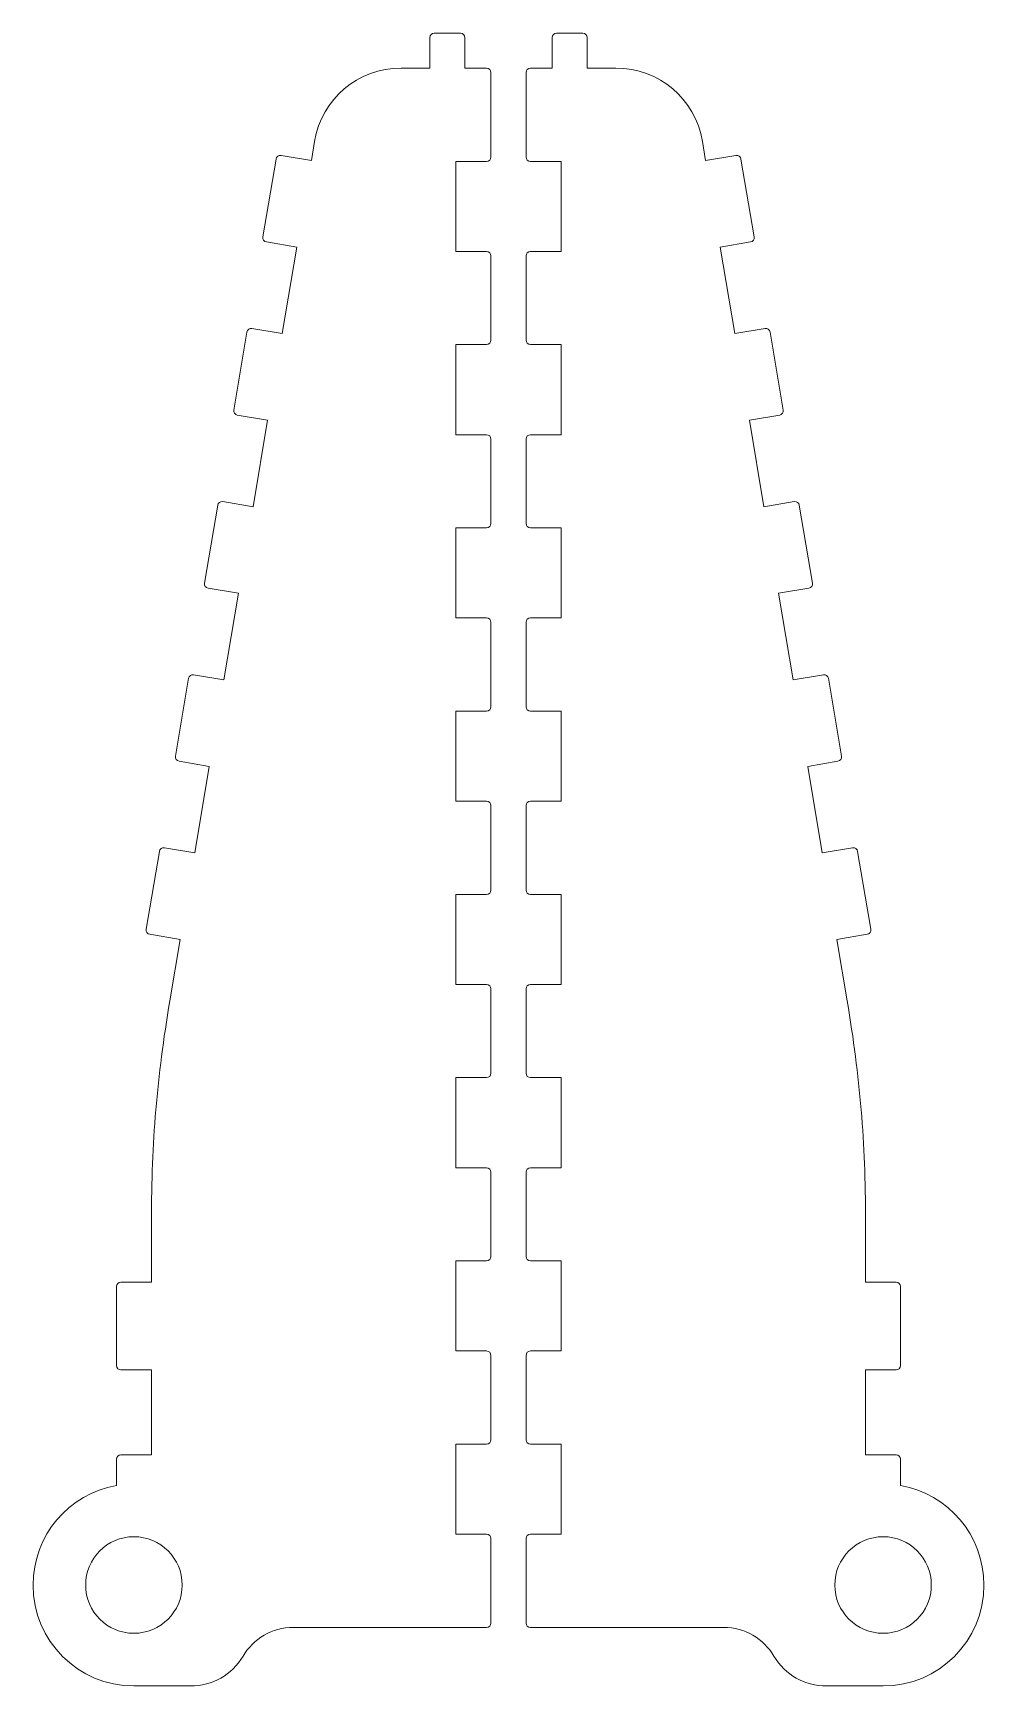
# Model space of a CAD drawing. Header units: millimetres. Extents: x -1099 to 2075, y -1295 to 1553.
# Drawn here: x 1582.3 to 1690.7, y -102.3 to 86 of the extents above; entities that cross this region are included whole.
import ezdxf

# ---------------------------------------------------------------- set-up
doc = ezdxf.new("R2010")
doc.units = ezdxf.units.MM
doc.header["$MEASUREMENT"] = 0
doc.layers.add('layer 1', color=7, linetype='Continuous')

msp = doc.modelspace()

# ---------------------------------------------------------------- linework, layer by layer
at = {"layer": 'layer 1', "color": 250, "lineweight": 9}
for points, knots in [([(1605.6892, 22.1587), (1605.6892, 22.1587), (1604.0194, 12.298), (1604.0194, 12.298), (1604.0194, 12.298), (1604.0194, 12.298), (1600.5736, 12.8794), (1600.5736, 12.8794), (1600.5736, 12.8794), (1600.302, 12.9252), (1600.043, 12.7411), (1599.9973, 12.4694), (1599.9973, 12.4694), (1599.9973, 12.4694), (1598.5035, 3.5947), (1598.5035, 3.5947), (1598.5035, 3.5947), (1598.4579, 3.3233), (1598.6418, 3.0644), (1598.9133, 3.0186), (1598.9133, 3.0186), (1598.9133, 3.0186), (1602.3594, 2.4373), (1602.3594, 2.4373), (1602.3594, 2.4373), (1602.3594, 2.4373), (1600.6996, -7.4237), (1600.6996, -7.4237), (1600.6996, -7.4237), (1600.6996, -7.4237), (1597.2434, -6.8418), (1597.2434, -6.8418), (1597.2434, -6.8418), (1596.9719, -6.7961), (1596.713, -6.9803), (1596.6673, -7.2519), (1596.6673, -7.2519), (1596.6673, -7.2519), (1595.1735, -16.1266), (1595.1735, -16.1266), (1595.1735, -16.1266), (1595.1279, -16.398), (1595.312, -16.6569), (1595.5835, -16.7026), (1595.5835, -16.7026), (1595.5835, -16.7026), (1599.0394, -17.2847), (1599.0394, -17.2847), (1599.0394, -17.2847), (1599.0394, -17.2847), (1597.8594, -24.3), (1597.8594, -24.3), (1597.8594, -24.3), (1596.3994, -32.96), (1595.7692, -40.4479), (1595.7692, -49.23), (1595.7692, -49.23), (1595.7692, -49.23), (1595.7692, -56.3443), (1595.7692, -56.3443), (1595.7692, -56.3443), (1595.7692, -56.3443), (1592.2696, -56.3443), (1592.2696, -56.3443), (1592.2696, -56.3443), (1591.9943, -56.3443), (1591.7696, -56.569), (1591.7696, -56.8443), (1591.7696, -56.8443), (1591.7696, -56.8443), (1591.7696, -65.8444), (1591.7696, -65.8444), (1591.7696, -65.8444), (1591.7696, -66.1197), (1591.9942, -66.3444), (1592.2696, -66.3444), (1592.2696, -66.3444), (1592.2696, -66.3444), (1595.7692, -66.3442), (1595.7692, -66.3442), (1595.7692, -66.3442), (1595.7692, -66.3442), (1595.7692, -76.0109), (1595.7692, -76.0109), (1595.7692, -76.0109), (1595.7692, -76.0109), (1592.2696, -76.011), (1592.2696, -76.011), (1592.2696, -76.011), (1591.9943, -76.011), (1591.7696, -76.2357), (1591.7696, -76.511), (1591.7696, -76.511), (1591.7696, -76.511), (1591.7694, -79.5185), (1591.7694, -79.5185), (1591.7694, -79.5185), (1586.3696, -80.4654), (1582.2694, -85.1765), (1582.2694, -90.8444), (1582.2694, -90.8444), (1582.2694, -97.1945), (1587.4194, -102.3444), (1593.7694, -102.3444), (1593.7694, -102.3444), (1593.7694, -102.3444), (1600.2096, -102.3444), (1600.2096, -102.3444), (1600.2096, -102.3444), (1602.7394, -102.3445), (1604.9094, -101.1113), (1606.2094, -98.9391), (1606.2094, -98.9391), (1607.3794, -96.9898), (1609.5093, -95.6776), (1611.9393, -95.6776), (1611.9393, -95.6776), (1611.9393, -95.6776), (1633.9695, -95.6777), (1633.9695, -95.6777), (1633.9695, -95.6777), (1634.2449, -95.6777), (1634.4695, -95.4531), (1634.4695, -95.1777), (1634.4695, -95.1777), (1634.4695, -95.1777), (1634.4695, -85.5604), (1634.4695, -85.5604), (1634.4695, -85.5604), (1634.4695, -85.285), (1634.2448, -85.0604), (1633.9695, -85.0604), (1633.9695, -85.0604), (1633.9695, -85.0604), (1630.4695, -85.0604), (1630.4695, -85.0604), (1630.4695, -85.0604), (1630.4695, -85.0604), (1630.4695, -74.7969), (1630.4695, -74.7969), (1630.4695, -74.7969), (1630.4695, -74.7969), (1633.9695, -74.797), (1633.9695, -74.797), (1633.9695, -74.797), (1634.2449, -74.797), (1634.4695, -74.5724), (1634.4695, -74.297), (1634.4695, -74.297), (1634.4695, -74.297), (1634.4695, -64.6792), (1634.4695, -64.6792), (1634.4695, -64.6792), (1634.4695, -64.4038), (1634.2449, -64.1792), (1633.9695, -64.1792), (1633.9695, -64.1792), (1633.9695, -64.1792), (1630.4695, -64.1793), (1630.4695, -64.1793), (1630.4695, -64.1793), (1630.4695, -64.1793), (1630.4695, -53.9158), (1630.4695, -53.9158), (1630.4695, -53.9158), (1630.4695, -53.9158), (1633.9695, -53.9158), (1633.9695, -53.9158), (1633.9695, -53.9158), (1634.2449, -53.9158), (1634.4695, -53.6912), (1634.4695, -53.4158), (1634.4695, -53.4158), (1634.4695, -53.4158), (1634.4695, -43.7981), (1634.4695, -43.7981), (1634.4695, -43.7981), (1634.4695, -43.5227), (1634.2449, -43.2981), (1633.9695, -43.2981), (1633.9695, -43.2981), (1633.9695, -43.2981), (1630.4695, -43.2983), (1630.4695, -43.2983), (1630.4695, -43.2983), (1630.4695, -43.2983), (1630.4695, -33.0347), (1630.4695, -33.0347), (1630.4695, -33.0347), (1630.4695, -33.0347), (1633.9695, -33.0347), (1633.9695, -33.0347), (1633.9695, -33.0347), (1634.2449, -33.0347), (1634.4695, -32.8101), (1634.4695, -32.5347), (1634.4695, -32.5347), (1634.4695, -32.5347), (1634.4695, -22.9169), (1634.4695, -22.9169), (1634.4695, -22.9169), (1634.4695, -22.6415), (1634.2448, -22.4169), (1633.9695, -22.4169), (1633.9695, -22.4169), (1633.9695, -22.4169), (1630.4695, -22.4169), (1630.4695, -22.4169), (1630.4695, -22.4169), (1630.4695, -22.4169), (1630.4695, -12.1535), (1630.4695, -12.1535), (1630.4695, -12.1535), (1630.4695, -12.1535), (1633.9695, -12.1534), (1633.9695, -12.1534), (1633.9695, -12.1534), (1634.2449, -12.1534), (1634.4695, -11.9288), (1634.4695, -11.6534), (1634.4695, -11.6534), (1634.4695, -11.6534), (1634.4695, -2.0358), (1634.4695, -2.0358), (1634.4695, -2.0358), (1634.4695, -1.7604), (1634.2449, -1.5358), (1633.9695, -1.5358), (1633.9695, -1.5358), (1633.9695, -1.5358), (1630.4695, -1.5357), (1630.4695, -1.5357), (1630.4695, -1.5357), (1630.4695, -1.5357), (1630.4695, 8.7277), (1630.4695, 8.7277), (1630.4695, 8.7277), (1630.4695, 8.7277), (1633.9695, 8.7275), (1633.9695, 8.7275), (1633.9695, 8.7275), (1634.2449, 8.7275), (1634.4695, 8.9521), (1634.4695, 9.2275), (1634.4695, 9.2275), (1634.4695, 9.2275), (1634.4695, 18.8455), (1634.4695, 18.8455), (1634.4695, 18.8455), (1634.4695, 19.1209), (1634.2448, 19.3455), (1633.9695, 19.3455), (1633.9695, 19.3455), (1633.9695, 19.3455), (1630.4695, 19.3455), (1630.4695, 19.3455), (1630.4695, 19.3455), (1630.4695, 19.3455), (1630.4695, 29.6089), (1630.4695, 29.6089), (1630.4695, 29.6089), (1630.4695, 29.6089), (1633.9695, 29.6089), (1633.9695, 29.6089), (1633.9695, 29.6089), (1634.2449, 29.6089), (1634.4695, 29.8335), (1634.4695, 30.1089), (1634.4695, 30.1089), (1634.4695, 30.1089), (1634.4695, 39.7265), (1634.4695, 39.7265), (1634.4695, 39.7265), (1634.4695, 40.0019), (1634.2448, 40.2265), (1633.9695, 40.2265), (1633.9695, 40.2265), (1633.9695, 40.2265), (1630.4695, 40.2265), (1630.4695, 40.2265), (1630.4695, 40.2265), (1630.4695, 40.2265), (1630.4695, 50.4901), (1630.4695, 50.4901), (1630.4695, 50.4901), (1630.4695, 50.4901), (1633.9695, 50.4902), (1633.9695, 50.4902), (1633.9695, 50.4902), (1634.2449, 50.4902), (1634.4695, 50.7148), (1634.4695, 50.9902), (1634.4695, 50.9902), (1634.4695, 50.9902), (1634.4695, 60.6078), (1634.4695, 60.6078), (1634.4695, 60.6078), (1634.4695, 60.8832), (1634.2449, 61.1078), (1633.9695, 61.1078), (1633.9695, 61.1078), (1633.9695, 61.1078), (1630.4695, 61.1076), (1630.4695, 61.1076), (1630.4695, 61.1076), (1630.4695, 61.1076), (1630.4695, 71.3712), (1630.4695, 71.3712), (1630.4695, 71.3712), (1630.4695, 71.3712), (1633.9695, 71.3711), (1633.9695, 71.3711), (1633.9695, 71.3711), (1634.2449, 71.3711), (1634.4695, 71.5957), (1634.4695, 71.8711), (1634.4695, 71.8711), (1634.4695, 71.8711), (1634.4695, 81.4891), (1634.4695, 81.4891), (1634.4695, 81.4891), (1634.4695, 81.7645), (1634.2447, 81.9891), (1633.9695, 81.9891), (1633.9695, 81.9891), (1633.9695, 81.9891), (1631.4993, 81.9891), (1631.4993, 81.9891), (1631.4993, 81.9891), (1631.4993, 81.9891), (1631.4993, 85.4893), (1631.4993, 85.4893), (1631.4993, 85.4893), (1631.4993, 85.7647), (1631.2747, 85.9893), (1630.9993, 85.9893), (1630.9993, 85.9893), (1630.9993, 85.9893), (1627.9995, 85.9891), (1627.9995, 85.9891), (1627.9995, 85.9891), (1627.7244, 85.9891), (1627.4995, 85.7642), (1627.4995, 85.4891), (1627.4995, 85.4891), (1627.4995, 85.4891), (1627.4995, 81.989), (1627.4995, 81.989), (1627.4995, 81.989), (1627.4995, 81.989), (1624.2293, 81.9891), (1624.2293, 81.9891), (1624.2293, 81.9891), (1619.2997, 81.9893), (1615.1793, 78.5049), (1614.3595, 73.6511), (1614.3595, 73.6511), (1614.3595, 73.6511), (1613.9993, 71.4627), (1613.9993, 71.4627), (1613.9993, 71.4627), (1613.9993, 71.4627), (1610.5434, 72.0443), (1610.5434, 72.0443), (1610.5434, 72.0443), (1610.272, 72.09), (1610.0131, 71.9058), (1609.9674, 71.6343), (1609.9674, 71.6343), (1609.9674, 71.6343), (1608.4734, 62.7594), (1608.4734, 62.7594), (1608.4734, 62.7594), (1608.4278, 62.488), (1608.6117, 62.2292), (1608.8832, 62.1834), (1608.8832, 62.1834), (1608.8832, 62.1834), (1612.3295, 61.6017), (1612.3295, 61.6017), (1612.3295, 61.6017), (1612.3295, 61.6017), (1610.6693, 51.7409), (1610.6693, 51.7409), (1610.6693, 51.7409), (1610.6693, 51.7409), (1607.2233, 52.3227), (1607.2233, 52.3227), (1607.2233, 52.3227), (1606.9519, 52.3685), (1606.693, 52.1846), (1606.647, 51.9131), (1606.647, 51.9131), (1606.647, 51.9131), (1605.1441, 43.0385), (1605.1441, 43.0385), (1605.1441, 43.0385), (1605.0982, 42.7668), (1605.2823, 42.5077), (1605.5541, 42.4619), (1605.5541, 42.4619), (1605.5541, 42.4619), (1609.0093, 41.8802), (1609.0093, 41.8802), (1609.0093, 41.8802), (1609.0093, 41.8802), (1607.3494, 32.0194), (1607.3494, 32.0194), (1607.3494, 32.0194), (1607.3494, 32.0194), (1603.8936, 32.6011), (1603.8936, 32.6011), (1603.8936, 32.6011), (1603.6221, 32.6468), (1603.3631, 32.4625), (1603.3175, 32.1911), (1603.3175, 32.1911), (1603.3175, 32.1911), (1601.8237, 23.3163), (1601.8237, 23.3163), (1601.8237, 23.3163), (1601.7781, 23.0448), (1601.9622, 22.7858), (1602.2338, 22.7402), (1602.2338, 22.7402), (1602.2338, 22.7402), (1605.6892, 22.1587), (1605.6892, 22.1587)], [0, 0, 0, 0, 0.00925926, 0.00925926, 0.00925926, 0.00925926, 0.01851852, 0.01851852, 0.01851852, 0.01851852, 0.02777778, 0.02777778, 0.02777778, 0.02777778, 0.03703704, 0.03703704, 0.03703704, 0.03703704, 0.0462963, 0.0462963, 0.0462963, 0.0462963, 0.05555556, 0.05555556, 0.05555556, 0.05555556, 0.06481481, 0.06481481, 0.06481481, 0.06481481, 0.07407407, 0.07407407, 0.07407407, 0.07407407, 0.08333333, 0.08333333, 0.08333333, 0.08333333, 0.09259259, 0.09259259, 0.09259259, 0.09259259, 0.10185185, 0.10185185, 0.10185185, 0.10185185, 0.11111111, 0.11111111, 0.11111111, 0.11111111, 0.12037037, 0.12037037, 0.12037037, 0.12037037, 0.12962963, 0.12962963, 0.12962963, 0.12962963, 0.13888889, 0.13888889, 0.13888889, 0.13888889, 0.14814815, 0.14814815, 0.14814815, 0.14814815, 0.15740741, 0.15740741, 0.15740741, 0.15740741, 0.16666667, 0.16666667, 0.16666667, 0.16666667, 0.17592593, 0.17592593, 0.17592593, 0.17592593, 0.18518519, 0.18518519, 0.18518519, 0.18518519, 0.19444444, 0.19444444, 0.19444444, 0.19444444, 0.2037037, 0.2037037, 0.2037037, 0.2037037, 0.21296296, 0.21296296, 0.21296296, 0.21296296, 0.22222222, 0.22222222, 0.22222222, 0.22222222, 0.23148148, 0.23148148, 0.23148148, 0.23148148, 0.24074074, 0.24074074, 0.24074074, 0.24074074, 0.25, 0.25, 0.25, 0.25, 0.25925926, 0.25925926, 0.25925926, 0.25925926, 0.26851852, 0.26851852, 0.26851852, 0.26851852, 0.27777778, 0.27777778, 0.27777778, 0.27777778, 0.28703704, 0.28703704, 0.28703704, 0.28703704, 0.2962963, 0.2962963, 0.2962963, 0.2962963, 0.30555556, 0.30555556, 0.30555556, 0.30555556, 0.31481481, 0.31481481, 0.31481481, 0.31481481, 0.32407407, 0.32407407, 0.32407407, 0.32407407, 0.33333333, 0.33333333, 0.33333333, 0.33333333, 0.34259259, 0.34259259, 0.34259259, 0.34259259, 0.35185185, 0.35185185, 0.35185185, 0.35185185, 0.36111111, 0.36111111, 0.36111111, 0.36111111, 0.37037037, 0.37037037, 0.37037037, 0.37037037, 0.37962963, 0.37962963, 0.37962963, 0.37962963, 0.38888889, 0.38888889, 0.38888889, 0.38888889, 0.39814815, 0.39814815, 0.39814815, 0.39814815, 0.40740741, 0.40740741, 0.40740741, 0.40740741, 0.41666667, 0.41666667, 0.41666667, 0.41666667, 0.42592593, 0.42592593, 0.42592593, 0.42592593, 0.43518519, 0.43518519, 0.43518519, 0.43518519, 0.44444444, 0.44444444, 0.44444444, 0.44444444, 0.4537037, 0.4537037, 0.4537037, 0.4537037, 0.46296296, 0.46296296, 0.46296296, 0.46296296, 0.47222222, 0.47222222, 0.47222222, 0.47222222, 0.48148148, 0.48148148, 0.48148148, 0.48148148, 0.49074074, 0.49074074, 0.49074074, 0.49074074, 0.5, 0.5, 0.5, 0.5, 0.50925926, 0.50925926, 0.50925926, 0.50925926, 0.51851852, 0.51851852, 0.51851852, 0.51851852, 0.52777778, 0.52777778, 0.52777778, 0.52777778, 0.53703704, 0.53703704, 0.53703704, 0.53703704, 0.5462963, 0.5462963, 0.5462963, 0.5462963, 0.55555556, 0.55555556, 0.55555556, 0.55555556, 0.56481481, 0.56481481, 0.56481481, 0.56481481, 0.57407407, 0.57407407, 0.57407407, 0.57407407, 0.58333333, 0.58333333, 0.58333333, 0.58333333, 0.59259259, 0.59259259, 0.59259259, 0.59259259, 0.60185185, 0.60185185, 0.60185185, 0.60185185, 0.61111111, 0.61111111, 0.61111111, 0.61111111, 0.62037037, 0.62037037, 0.62037037, 0.62037037, 0.62962963, 0.62962963, 0.62962963, 0.62962963, 0.63888889, 0.63888889, 0.63888889, 0.63888889, 0.64814815, 0.64814815, 0.64814815, 0.64814815, 0.65740741, 0.65740741, 0.65740741, 0.65740741, 0.66666667, 0.66666667, 0.66666667, 0.66666667, 0.67592593, 0.67592593, 0.67592593, 0.67592593, 0.68518519, 0.68518519, 0.68518519, 0.68518519, 0.69444444, 0.69444444, 0.69444444, 0.69444444, 0.7037037, 0.7037037, 0.7037037, 0.7037037, 0.71296296, 0.71296296, 0.71296296, 0.71296296, 0.72222222, 0.72222222, 0.72222222, 0.72222222, 0.73148148, 0.73148148, 0.73148148, 0.73148148, 0.74074074, 0.74074074, 0.74074074, 0.74074074, 0.75, 0.75, 0.75, 0.75, 0.75925926, 0.75925926, 0.75925926, 0.75925926, 0.76851852, 0.76851852, 0.76851852, 0.76851852, 0.77777778, 0.77777778, 0.77777778, 0.77777778, 0.78703704, 0.78703704, 0.78703704, 0.78703704, 0.7962963, 0.7962963, 0.7962963, 0.7962963, 0.80555556, 0.80555556, 0.80555556, 0.80555556, 0.81481481, 0.81481481, 0.81481481, 0.81481481, 0.82407407, 0.82407407, 0.82407407, 0.82407407, 0.83333333, 0.83333333, 0.83333333, 0.83333333, 0.84259259, 0.84259259, 0.84259259, 0.84259259, 0.85185185, 0.85185185, 0.85185185, 0.85185185, 0.86111111, 0.86111111, 0.86111111, 0.86111111, 0.87037037, 0.87037037, 0.87037037, 0.87037037, 0.87962963, 0.87962963, 0.87962963, 0.87962963, 0.88888889, 0.88888889, 0.88888889, 0.88888889, 0.89814815, 0.89814815, 0.89814815, 0.89814815, 0.90740741, 0.90740741, 0.90740741, 0.90740741, 0.91666667, 0.91666667, 0.91666667, 0.91666667, 0.92592593, 0.92592593, 0.92592593, 0.92592593, 0.93518519, 0.93518519, 0.93518519, 0.93518519, 0.94444444, 0.94444444, 0.94444444, 0.94444444, 0.9537037, 0.9537037, 0.9537037, 0.9537037, 0.96296296, 0.96296296, 0.96296296, 0.96296296, 0.97222222, 0.97222222, 0.97222222, 0.97222222, 0.98148148, 0.98148148, 0.98148148, 0.98148148, 1, 1, 1, 1]), ([(1667.2498, 22.1587), (1667.2498, 22.1587), (1668.9196, 12.298), (1668.9196, 12.298), (1668.9196, 12.298), (1668.9196, 12.298), (1672.3654, 12.8794), (1672.3654, 12.8794), (1672.3654, 12.8794), (1672.637, 12.9252), (1672.896, 12.7411), (1672.9417, 12.4694), (1672.9417, 12.4694), (1672.9417, 12.4694), (1674.4355, 3.5947), (1674.4355, 3.5947), (1674.4355, 3.5947), (1674.4811, 3.3233), (1674.2972, 3.0644), (1674.0257, 3.0186), (1674.0257, 3.0186), (1674.0257, 3.0186), (1670.5796, 2.4373), (1670.5796, 2.4373), (1670.5796, 2.4373), (1670.5796, 2.4373), (1672.2394, -7.4237), (1672.2394, -7.4237), (1672.2394, -7.4237), (1672.2394, -7.4237), (1675.6956, -6.8418), (1675.6956, -6.8418), (1675.6956, -6.8418), (1675.9671, -6.7961), (1676.226, -6.9803), (1676.2717, -7.2519), (1676.2717, -7.2519), (1676.2717, -7.2519), (1677.7655, -16.1266), (1677.7655, -16.1266), (1677.7655, -16.1266), (1677.8111, -16.398), (1677.627, -16.6569), (1677.3555, -16.7026), (1677.3555, -16.7026), (1677.3555, -16.7026), (1673.8996, -17.2847), (1673.8996, -17.2847), (1673.8996, -17.2847), (1673.8996, -17.2847), (1675.0796, -24.3), (1675.0796, -24.3), (1675.0796, -24.3), (1676.5396, -32.96), (1677.1698, -40.4479), (1677.1698, -49.23), (1677.1698, -49.23), (1677.1698, -49.23), (1677.1698, -56.3443), (1677.1698, -56.3443), (1677.1698, -56.3443), (1677.1698, -56.3443), (1680.6694, -56.3443), (1680.6694, -56.3443), (1680.6694, -56.3443), (1680.9447, -56.3443), (1681.1694, -56.569), (1681.1694, -56.8443), (1681.1694, -56.8443), (1681.1694, -56.8443), (1681.1694, -65.8444), (1681.1694, -65.8444), (1681.1694, -65.8444), (1681.1694, -66.1197), (1680.9448, -66.3444), (1680.6694, -66.3444), (1680.6694, -66.3444), (1680.6694, -66.3444), (1677.1698, -66.3442), (1677.1698, -66.3442), (1677.1698, -66.3442), (1677.1698, -66.3442), (1677.1698, -76.0109), (1677.1698, -76.0109), (1677.1698, -76.0109), (1677.1698, -76.0109), (1680.6694, -76.011), (1680.6694, -76.011), (1680.6694, -76.011), (1680.9447, -76.011), (1681.1694, -76.2357), (1681.1694, -76.511), (1681.1694, -76.511), (1681.1694, -76.511), (1681.1696, -79.5185), (1681.1696, -79.5185), (1681.1696, -79.5185), (1686.5694, -80.4654), (1690.6696, -85.1765), (1690.6696, -90.8444), (1690.6696, -90.8444), (1690.6696, -97.1945), (1685.5196, -102.3444), (1679.1696, -102.3444), (1679.1696, -102.3444), (1679.1696, -102.3444), (1672.7294, -102.3444), (1672.7294, -102.3444), (1672.7294, -102.3444), (1670.1996, -102.3445), (1668.0296, -101.1113), (1666.7296, -98.9391), (1666.7296, -98.9391), (1665.5596, -96.9898), (1663.4297, -95.6776), (1660.9997, -95.6776), (1660.9997, -95.6776), (1660.9997, -95.6776), (1638.9695, -95.6777), (1638.9695, -95.6777), (1638.9695, -95.6777), (1638.6941, -95.6777), (1638.4695, -95.4531), (1638.4695, -95.1777), (1638.4695, -95.1777), (1638.4695, -95.1777), (1638.4695, -85.5604), (1638.4695, -85.5604), (1638.4695, -85.5604), (1638.4695, -85.285), (1638.6942, -85.0604), (1638.9695, -85.0604), (1638.9695, -85.0604), (1638.9695, -85.0604), (1642.4695, -85.0604), (1642.4695, -85.0604), (1642.4695, -85.0604), (1642.4695, -85.0604), (1642.4695, -74.7969), (1642.4695, -74.7969), (1642.4695, -74.7969), (1642.4695, -74.7969), (1638.9695, -74.797), (1638.9695, -74.797), (1638.9695, -74.797), (1638.6941, -74.797), (1638.4695, -74.5724), (1638.4695, -74.297), (1638.4695, -74.297), (1638.4695, -74.297), (1638.4695, -64.6792), (1638.4695, -64.6792), (1638.4695, -64.6792), (1638.4695, -64.4038), (1638.6941, -64.1792), (1638.9695, -64.1792), (1638.9695, -64.1792), (1638.9695, -64.1792), (1642.4695, -64.1793), (1642.4695, -64.1793), (1642.4695, -64.1793), (1642.4695, -64.1793), (1642.4695, -53.9158), (1642.4695, -53.9158), (1642.4695, -53.9158), (1642.4695, -53.9158), (1638.9695, -53.9158), (1638.9695, -53.9158), (1638.9695, -53.9158), (1638.6941, -53.9158), (1638.4695, -53.6912), (1638.4695, -53.4158), (1638.4695, -53.4158), (1638.4695, -53.4158), (1638.4695, -43.7981), (1638.4695, -43.7981), (1638.4695, -43.7981), (1638.4695, -43.5227), (1638.6941, -43.2981), (1638.9695, -43.2981), (1638.9695, -43.2981), (1638.9695, -43.2981), (1642.4695, -43.2983), (1642.4695, -43.2983), (1642.4695, -43.2983), (1642.4695, -43.2983), (1642.4695, -33.0347), (1642.4695, -33.0347), (1642.4695, -33.0347), (1642.4695, -33.0347), (1638.9695, -33.0347), (1638.9695, -33.0347), (1638.9695, -33.0347), (1638.6941, -33.0347), (1638.4695, -32.8101), (1638.4695, -32.5347), (1638.4695, -32.5347), (1638.4695, -32.5347), (1638.4695, -22.9169), (1638.4695, -22.9169), (1638.4695, -22.9169), (1638.4695, -22.6415), (1638.6942, -22.4169), (1638.9695, -22.4169), (1638.9695, -22.4169), (1638.9695, -22.4169), (1642.4695, -22.4169), (1642.4695, -22.4169), (1642.4695, -22.4169), (1642.4695, -22.4169), (1642.4695, -12.1535), (1642.4695, -12.1535), (1642.4695, -12.1535), (1642.4695, -12.1535), (1638.9695, -12.1534), (1638.9695, -12.1534), (1638.9695, -12.1534), (1638.6941, -12.1534), (1638.4695, -11.9288), (1638.4695, -11.6534), (1638.4695, -11.6534), (1638.4695, -11.6534), (1638.4695, -2.0358), (1638.4695, -2.0358), (1638.4695, -2.0358), (1638.4695, -1.7604), (1638.6941, -1.5358), (1638.9695, -1.5358), (1638.9695, -1.5358), (1638.9695, -1.5358), (1642.4695, -1.5357), (1642.4695, -1.5357), (1642.4695, -1.5357), (1642.4695, -1.5357), (1642.4695, 8.7277), (1642.4695, 8.7277), (1642.4695, 8.7277), (1642.4695, 8.7277), (1638.9695, 8.7275), (1638.9695, 8.7275), (1638.9695, 8.7275), (1638.6941, 8.7275), (1638.4695, 8.9521), (1638.4695, 9.2275), (1638.4695, 9.2275), (1638.4695, 9.2275), (1638.4695, 18.8455), (1638.4695, 18.8455), (1638.4695, 18.8455), (1638.4695, 19.1209), (1638.6942, 19.3455), (1638.9695, 19.3455), (1638.9695, 19.3455), (1638.9695, 19.3455), (1642.4695, 19.3455), (1642.4695, 19.3455), (1642.4695, 19.3455), (1642.4695, 19.3455), (1642.4695, 29.6089), (1642.4695, 29.6089), (1642.4695, 29.6089), (1642.4695, 29.6089), (1638.9695, 29.6089), (1638.9695, 29.6089), (1638.9695, 29.6089), (1638.6941, 29.6089), (1638.4695, 29.8335), (1638.4695, 30.1089), (1638.4695, 30.1089), (1638.4695, 30.1089), (1638.4695, 39.7265), (1638.4695, 39.7265), (1638.4695, 39.7265), (1638.4695, 40.0019), (1638.6942, 40.2265), (1638.9695, 40.2265), (1638.9695, 40.2265), (1638.9695, 40.2265), (1642.4695, 40.2265), (1642.4695, 40.2265), (1642.4695, 40.2265), (1642.4695, 40.2265), (1642.4695, 50.4901), (1642.4695, 50.4901), (1642.4695, 50.4901), (1642.4695, 50.4901), (1638.9695, 50.4902), (1638.9695, 50.4902), (1638.9695, 50.4902), (1638.6941, 50.4902), (1638.4695, 50.7148), (1638.4695, 50.9902), (1638.4695, 50.9902), (1638.4695, 50.9902), (1638.4695, 60.6078), (1638.4695, 60.6078), (1638.4695, 60.6078), (1638.4695, 60.8832), (1638.6941, 61.1078), (1638.9695, 61.1078), (1638.9695, 61.1078), (1638.9695, 61.1078), (1642.4695, 61.1076), (1642.4695, 61.1076), (1642.4695, 61.1076), (1642.4695, 61.1076), (1642.4695, 71.3712), (1642.4695, 71.3712), (1642.4695, 71.3712), (1642.4695, 71.3712), (1638.9695, 71.3711), (1638.9695, 71.3711), (1638.9695, 71.3711), (1638.6941, 71.3711), (1638.4695, 71.5957), (1638.4695, 71.8711), (1638.4695, 71.8711), (1638.4695, 71.8711), (1638.4695, 81.4891), (1638.4695, 81.4891), (1638.4695, 81.4891), (1638.4695, 81.7645), (1638.6943, 81.9891), (1638.9695, 81.9891), (1638.9695, 81.9891), (1638.9695, 81.9891), (1641.4397, 81.9891), (1641.4397, 81.9891), (1641.4397, 81.9891), (1641.4397, 81.9891), (1641.4397, 85.4893), (1641.4397, 85.4893), (1641.4397, 85.4893), (1641.4397, 85.7647), (1641.6643, 85.9893), (1641.9397, 85.9893), (1641.9397, 85.9893), (1641.9397, 85.9893), (1644.9395, 85.9891), (1644.9395, 85.9891), (1644.9395, 85.9891), (1645.2146, 85.9891), (1645.4395, 85.7642), (1645.4395, 85.4891), (1645.4395, 85.4891), (1645.4395, 85.4891), (1645.4395, 81.989), (1645.4395, 81.989), (1645.4395, 81.989), (1645.4395, 81.989), (1648.7097, 81.9891), (1648.7097, 81.9891), (1648.7097, 81.9891), (1653.6393, 81.9893), (1657.7597, 78.5049), (1658.5795, 73.6511), (1658.5795, 73.6511), (1658.5795, 73.6511), (1658.9397, 71.4627), (1658.9397, 71.4627), (1658.9397, 71.4627), (1658.9397, 71.4627), (1662.3956, 72.0443), (1662.3956, 72.0443), (1662.3956, 72.0443), (1662.667, 72.09), (1662.9259, 71.9058), (1662.9716, 71.6343), (1662.9716, 71.6343), (1662.9716, 71.6343), (1664.4656, 62.7594), (1664.4656, 62.7594), (1664.4656, 62.7594), (1664.5112, 62.488), (1664.3273, 62.2292), (1664.0558, 62.1834), (1664.0558, 62.1834), (1664.0558, 62.1834), (1660.6095, 61.6017), (1660.6095, 61.6017), (1660.6095, 61.6017), (1660.6095, 61.6017), (1662.2697, 51.7409), (1662.2697, 51.7409), (1662.2697, 51.7409), (1662.2697, 51.7409), (1665.7157, 52.3227), (1665.7157, 52.3227), (1665.7157, 52.3227), (1665.9871, 52.3685), (1666.246, 52.1846), (1666.292, 51.9131), (1666.292, 51.9131), (1666.292, 51.9131), (1667.7949, 43.0385), (1667.7949, 43.0385), (1667.7949, 43.0385), (1667.8408, 42.7668), (1667.6567, 42.5077), (1667.3849, 42.4619), (1667.3849, 42.4619), (1667.3849, 42.4619), (1663.9297, 41.8802), (1663.9297, 41.8802), (1663.9297, 41.8802), (1663.9297, 41.8802), (1665.5896, 32.0194), (1665.5896, 32.0194), (1665.5896, 32.0194), (1665.5896, 32.0194), (1669.0454, 32.6011), (1669.0454, 32.6011), (1669.0454, 32.6011), (1669.3169, 32.6468), (1669.5759, 32.4625), (1669.6215, 32.1911), (1669.6215, 32.1911), (1669.6215, 32.1911), (1671.1153, 23.3163), (1671.1153, 23.3163), (1671.1153, 23.3163), (1671.1609, 23.0448), (1670.9768, 22.7858), (1670.7052, 22.7402), (1670.7052, 22.7402), (1670.7052, 22.7402), (1667.2498, 22.1587), (1667.2498, 22.1587)], [0, 0, 0, 0, 0.00925926, 0.00925926, 0.00925926, 0.00925926, 0.01851852, 0.01851852, 0.01851852, 0.01851852, 0.02777778, 0.02777778, 0.02777778, 0.02777778, 0.03703704, 0.03703704, 0.03703704, 0.03703704, 0.0462963, 0.0462963, 0.0462963, 0.0462963, 0.05555556, 0.05555556, 0.05555556, 0.05555556, 0.06481481, 0.06481481, 0.06481481, 0.06481481, 0.07407407, 0.07407407, 0.07407407, 0.07407407, 0.08333333, 0.08333333, 0.08333333, 0.08333333, 0.09259259, 0.09259259, 0.09259259, 0.09259259, 0.10185185, 0.10185185, 0.10185185, 0.10185185, 0.11111111, 0.11111111, 0.11111111, 0.11111111, 0.12037037, 0.12037037, 0.12037037, 0.12037037, 0.12962963, 0.12962963, 0.12962963, 0.12962963, 0.13888889, 0.13888889, 0.13888889, 0.13888889, 0.14814815, 0.14814815, 0.14814815, 0.14814815, 0.15740741, 0.15740741, 0.15740741, 0.15740741, 0.16666667, 0.16666667, 0.16666667, 0.16666667, 0.17592593, 0.17592593, 0.17592593, 0.17592593, 0.18518519, 0.18518519, 0.18518519, 0.18518519, 0.19444444, 0.19444444, 0.19444444, 0.19444444, 0.2037037, 0.2037037, 0.2037037, 0.2037037, 0.21296296, 0.21296296, 0.21296296, 0.21296296, 0.22222222, 0.22222222, 0.22222222, 0.22222222, 0.23148148, 0.23148148, 0.23148148, 0.23148148, 0.24074074, 0.24074074, 0.24074074, 0.24074074, 0.25, 0.25, 0.25, 0.25, 0.25925926, 0.25925926, 0.25925926, 0.25925926, 0.26851852, 0.26851852, 0.26851852, 0.26851852, 0.27777778, 0.27777778, 0.27777778, 0.27777778, 0.28703704, 0.28703704, 0.28703704, 0.28703704, 0.2962963, 0.2962963, 0.2962963, 0.2962963, 0.30555556, 0.30555556, 0.30555556, 0.30555556, 0.31481481, 0.31481481, 0.31481481, 0.31481481, 0.32407407, 0.32407407, 0.32407407, 0.32407407, 0.33333333, 0.33333333, 0.33333333, 0.33333333, 0.34259259, 0.34259259, 0.34259259, 0.34259259, 0.35185185, 0.35185185, 0.35185185, 0.35185185, 0.36111111, 0.36111111, 0.36111111, 0.36111111, 0.37037037, 0.37037037, 0.37037037, 0.37037037, 0.37962963, 0.37962963, 0.37962963, 0.37962963, 0.38888889, 0.38888889, 0.38888889, 0.38888889, 0.39814815, 0.39814815, 0.39814815, 0.39814815, 0.40740741, 0.40740741, 0.40740741, 0.40740741, 0.41666667, 0.41666667, 0.41666667, 0.41666667, 0.42592593, 0.42592593, 0.42592593, 0.42592593, 0.43518519, 0.43518519, 0.43518519, 0.43518519, 0.44444444, 0.44444444, 0.44444444, 0.44444444, 0.4537037, 0.4537037, 0.4537037, 0.4537037, 0.46296296, 0.46296296, 0.46296296, 0.46296296, 0.47222222, 0.47222222, 0.47222222, 0.47222222, 0.48148148, 0.48148148, 0.48148148, 0.48148148, 0.49074074, 0.49074074, 0.49074074, 0.49074074, 0.5, 0.5, 0.5, 0.5, 0.50925926, 0.50925926, 0.50925926, 0.50925926, 0.51851852, 0.51851852, 0.51851852, 0.51851852, 0.52777778, 0.52777778, 0.52777778, 0.52777778, 0.53703704, 0.53703704, 0.53703704, 0.53703704, 0.5462963, 0.5462963, 0.5462963, 0.5462963, 0.55555556, 0.55555556, 0.55555556, 0.55555556, 0.56481481, 0.56481481, 0.56481481, 0.56481481, 0.57407407, 0.57407407, 0.57407407, 0.57407407, 0.58333333, 0.58333333, 0.58333333, 0.58333333, 0.59259259, 0.59259259, 0.59259259, 0.59259259, 0.60185185, 0.60185185, 0.60185185, 0.60185185, 0.61111111, 0.61111111, 0.61111111, 0.61111111, 0.62037037, 0.62037037, 0.62037037, 0.62037037, 0.62962963, 0.62962963, 0.62962963, 0.62962963, 0.63888889, 0.63888889, 0.63888889, 0.63888889, 0.64814815, 0.64814815, 0.64814815, 0.64814815, 0.65740741, 0.65740741, 0.65740741, 0.65740741, 0.66666667, 0.66666667, 0.66666667, 0.66666667, 0.67592593, 0.67592593, 0.67592593, 0.67592593, 0.68518519, 0.68518519, 0.68518519, 0.68518519, 0.69444444, 0.69444444, 0.69444444, 0.69444444, 0.7037037, 0.7037037, 0.7037037, 0.7037037, 0.71296296, 0.71296296, 0.71296296, 0.71296296, 0.72222222, 0.72222222, 0.72222222, 0.72222222, 0.73148148, 0.73148148, 0.73148148, 0.73148148, 0.74074074, 0.74074074, 0.74074074, 0.74074074, 0.75, 0.75, 0.75, 0.75, 0.75925926, 0.75925926, 0.75925926, 0.75925926, 0.76851852, 0.76851852, 0.76851852, 0.76851852, 0.77777778, 0.77777778, 0.77777778, 0.77777778, 0.78703704, 0.78703704, 0.78703704, 0.78703704, 0.7962963, 0.7962963, 0.7962963, 0.7962963, 0.80555556, 0.80555556, 0.80555556, 0.80555556, 0.81481481, 0.81481481, 0.81481481, 0.81481481, 0.82407407, 0.82407407, 0.82407407, 0.82407407, 0.83333333, 0.83333333, 0.83333333, 0.83333333, 0.84259259, 0.84259259, 0.84259259, 0.84259259, 0.85185185, 0.85185185, 0.85185185, 0.85185185, 0.86111111, 0.86111111, 0.86111111, 0.86111111, 0.87037037, 0.87037037, 0.87037037, 0.87037037, 0.87962963, 0.87962963, 0.87962963, 0.87962963, 0.88888889, 0.88888889, 0.88888889, 0.88888889, 0.89814815, 0.89814815, 0.89814815, 0.89814815, 0.90740741, 0.90740741, 0.90740741, 0.90740741, 0.91666667, 0.91666667, 0.91666667, 0.91666667, 0.92592593, 0.92592593, 0.92592593, 0.92592593, 0.93518519, 0.93518519, 0.93518519, 0.93518519, 0.94444444, 0.94444444, 0.94444444, 0.94444444, 0.9537037, 0.9537037, 0.9537037, 0.9537037, 0.96296296, 0.96296296, 0.96296296, 0.96296296, 0.97222222, 0.97222222, 0.97222222, 0.97222222, 0.98148148, 0.98148148, 0.98148148, 0.98148148, 1, 1, 1, 1]), ([(1593.7694, -85.3444), (1590.7324, -85.3444), (1588.2692, -87.8074), (1588.2694, -90.8446), (1588.2694, -90.8446), (1588.2694, -93.8815), (1590.7324, -96.3444), (1593.7694, -96.3445), (1593.7694, -96.3445), (1596.8066, -96.3444), (1599.2694, -93.8813), (1599.2694, -90.8444), (1599.2694, -90.8444), (1599.2694, -87.8074), (1596.8066, -85.3443), (1593.7694, -85.3444)], [0, 0, 0, 0, 0.2, 0.2, 0.2, 0.2, 0.4, 0.4, 0.4, 0.4, 0.6, 0.6, 0.6, 0.6, 1, 1, 1, 1]), ([(1679.1696, -85.3444), (1682.2066, -85.3444), (1684.6698, -87.8074), (1684.6696, -90.8446), (1684.6696, -90.8446), (1684.6696, -93.8815), (1682.2066, -96.3444), (1679.1696, -96.3445), (1679.1696, -96.3445), (1676.1324, -96.3444), (1673.6696, -93.8813), (1673.6696, -90.8444), (1673.6696, -90.8444), (1673.6696, -87.8074), (1676.1324, -85.3443), (1679.1696, -85.3444)], [0, 0, 0, 0, 0.2, 0.2, 0.2, 0.2, 0.4, 0.4, 0.4, 0.4, 0.6, 0.6, 0.6, 0.6, 1, 1, 1, 1])]:
    msp.add_open_spline(points, degree=3, knots=knots, dxfattribs=at)

doc.saveas('drawing.dxf')
